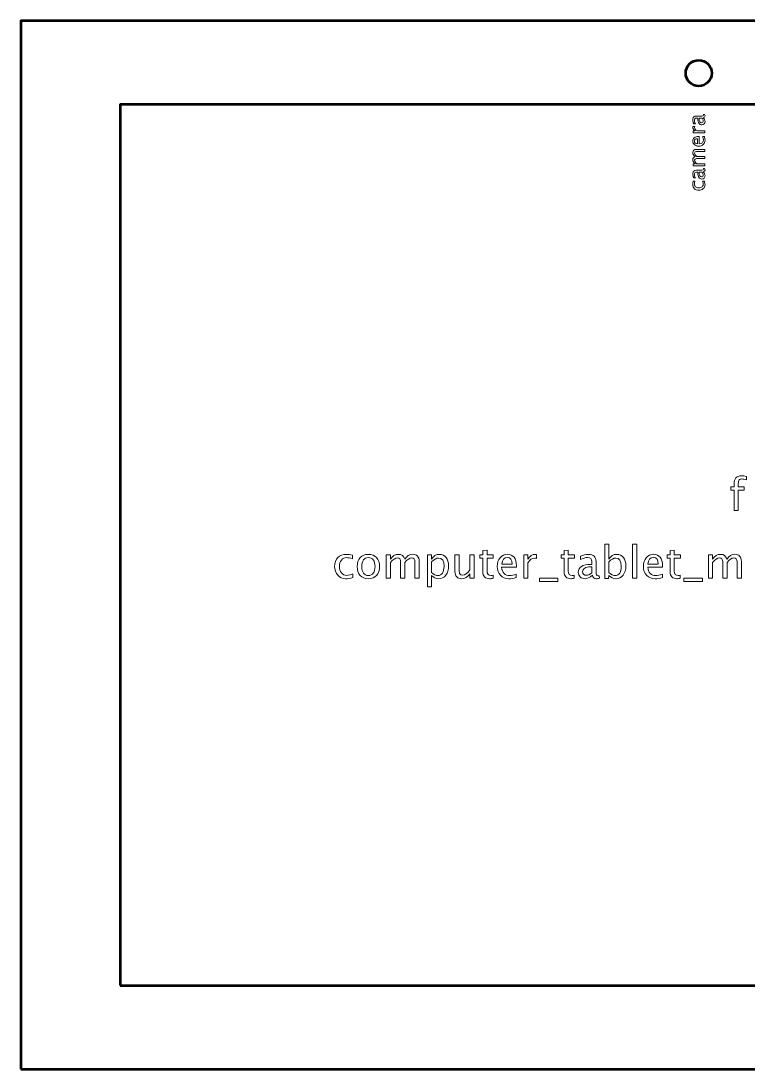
# Model space of a CAD drawing. Header units: centimetres. Extents: x -69 to 69, y -115 to 104.
# Drawn here: x 30.4 to 44.35, y -115.05 to -94.95 of the extents above; entities that cross this region are included whole.
import ezdxf

# ---------------------------------------------------------------- set-up
doc = ezdxf.new("R2010")
doc.units = ezdxf.units.CM
doc.header["$MEASUREMENT"] = 0
doc.layers.add('Layer 1', color=7, linetype='Continuous')

msp = doc.modelspace()

# ---------------------------------------------------------------- linework, layer by layer
at = {"layer": 'Layer 1', "color": 30, "lineweight": 53}
for points in [[(30.4, -115.05), (59.6, -115.05), (59.6, -94.95), (30.4, -94.95), (30.4, -115.05)], [(32.3, -113.45), (57.7, -113.45), (57.7, -96.55), (32.3, -96.55), (32.3, -113.45)]]:
    msp.add_lwpolyline(points, close=True, dxfattribs=at)
msp.add_ellipse((43.4, -95.95), major_axis=(0, 0.25), ratio=1, dxfattribs=at)
at = {"layer": 'Layer 1', "color": 30, "lineweight": 9}
for points, knots in [([(43.4872, -96.80778), (43.50963, -96.83219), (43.52085, -96.85569), (43.52085, -96.87827), (43.52085, -96.87827), (43.52085, -96.89682), (43.51506, -96.91227), (43.50342, -96.92448), (43.50342, -96.92448), (43.49178, -96.93676), (43.47711, -96.94289), (43.4594, -96.94289), (43.4594, -96.94289), (43.43491, -96.94289), (43.41608, -96.93259), (43.40295, -96.91199), (43.40295, -96.91199), (43.38983, -96.89139), (43.38327, -96.86183), (43.38327, -96.8233), (43.38327, -96.8233), (43.38327, -96.8233), (43.38327, -96.81378), (43.38327, -96.81378), (43.38327, -96.81378), (43.38327, -96.81378), (43.35625, -96.81378), (43.35625, -96.81378), (43.35625, -96.81378), (43.33021, -96.81378), (43.31723, -96.82732), (43.31723, -96.85449), (43.31723, -96.85449), (43.31723, -96.87551), (43.32386, -96.89851), (43.33712, -96.92342), (43.33712, -96.92342), (43.33712, -96.92342), (43.30368, -96.92342), (43.30368, -96.92342), (43.30368, -96.92342), (43.29239, -96.89604), (43.28675, -96.87022), (43.28675, -96.84602), (43.28675, -96.84602), (43.28675, -96.82112), (43.29239, -96.8027), (43.30375, -96.79092), (43.30375, -96.79092), (43.31511, -96.77906), (43.33261, -96.77314), (43.35625, -96.77314), (43.35625, -96.77314), (43.35625, -96.77314), (43.45763, -96.77314), (43.45763, -96.77314), (43.45763, -96.77314), (43.48085, -96.77314), (43.49249, -96.76601), (43.49249, -96.75169), (43.49249, -96.75169), (43.49249, -96.74993), (43.4922, -96.74732), (43.49164, -96.74386), (43.49164, -96.74386), (43.49164, -96.74386), (43.51422, -96.74097), (43.51422, -96.74097), (43.51422, -96.74097), (43.51866, -96.75021), (43.52085, -96.76037), (43.52085, -96.77152), (43.52085, -96.77152), (43.52085, -96.79049), (43.50963, -96.80256), (43.4872, -96.80778)], [0, 0, 0, 0, 0.05, 0.05, 0.05, 0.05, 0.1, 0.1, 0.1, 0.1, 0.15, 0.15, 0.15, 0.15, 0.2, 0.2, 0.2, 0.2, 0.25, 0.25, 0.25, 0.25, 0.3, 0.3, 0.3, 0.3, 0.35, 0.35, 0.35, 0.35, 0.4, 0.4, 0.4, 0.4, 0.45, 0.45, 0.45, 0.45, 0.5, 0.5, 0.5, 0.5, 0.55, 0.55, 0.55, 0.55, 0.6, 0.6, 0.6, 0.6, 0.65, 0.65, 0.65, 0.65, 0.7, 0.7, 0.7, 0.7, 0.75, 0.75, 0.75, 0.75, 0.8, 0.8, 0.8, 0.8, 0.85, 0.85, 0.85, 0.85, 0.9, 0.9, 0.9, 0.9, 1, 1, 1, 1]), ([(43.46504, -96.81378), (43.46504, -96.81378), (43.4074, -96.81378), (43.4074, -96.81378), (43.4074, -96.81378), (43.4074, -96.81378), (43.40697, -96.82683), (43.40697, -96.82683), (43.40697, -96.82683), (43.40697, -96.84941), (43.41114, -96.86761), (43.41946, -96.88151), (43.41946, -96.88151), (43.42786, -96.89534), (43.43894, -96.90225), (43.45276, -96.90225), (43.45276, -96.90225), (43.46243, -96.90225), (43.47069, -96.8988), (43.47739, -96.89195), (43.47739, -96.89195), (43.48409, -96.88504), (43.48741, -96.87664), (43.48741, -96.86669), (43.48741, -96.86669), (43.48741, -96.84976), (43.47993, -96.83212), (43.46504, -96.81378)], [0, 0, 0, 0, 0.125, 0.125, 0.125, 0.125, 0.25, 0.25, 0.25, 0.25, 0.375, 0.375, 0.375, 0.375, 0.5, 0.5, 0.5, 0.5, 0.625, 0.625, 0.625, 0.625, 0.75, 0.75, 0.75, 0.75, 1, 1, 1, 1]), ([(43.51577, -97.09663), (43.51577, -97.09663), (43.29141, -97.09663), (43.29141, -97.09663), (43.29141, -97.09663), (43.29141, -97.09663), (43.29141, -97.05599), (43.29141, -97.05599), (43.29141, -97.05599), (43.29141, -97.05599), (43.33381, -97.05599), (43.33381, -97.05599), (43.33381, -97.05599), (43.30241, -97.03983), (43.28675, -97.01641), (43.28675, -96.98565), (43.28675, -96.98565), (43.28675, -96.98148), (43.2871, -96.97711), (43.28781, -96.97259), (43.28781, -96.97259), (43.28781, -96.97259), (43.32584, -96.97259), (43.32584, -96.97259), (43.32584, -96.97259), (43.32351, -96.97965), (43.32231, -96.98586), (43.32231, -96.99122), (43.32231, -96.99122), (43.32231, -97.01704), (43.33755, -97.03863), (43.3681, -97.05599), (43.3681, -97.05599), (43.3681, -97.05599), (43.51577, -97.05599), (43.51577, -97.05599), (43.51577, -97.05599), (43.51577, -97.05599), (43.51577, -97.09663), (43.51577, -97.09663)], [0, 0, 0, 0, 0.09090909, 0.09090909, 0.09090909, 0.09090909, 0.18181818, 0.18181818, 0.18181818, 0.18181818, 0.27272727, 0.27272727, 0.27272727, 0.27272727, 0.36363636, 0.36363636, 0.36363636, 0.36363636, 0.45454545, 0.45454545, 0.45454545, 0.45454545, 0.54545455, 0.54545455, 0.54545455, 0.54545455, 0.63636364, 0.63636364, 0.63636364, 0.63636364, 0.72727273, 0.72727273, 0.72727273, 0.72727273, 0.81818182, 0.81818182, 0.81818182, 0.81818182, 1, 1, 1, 1]), ([(43.50857, -97.16782), (43.51676, -97.19513), (43.52085, -97.21848), (43.52085, -97.23796), (43.52085, -97.23796), (43.52085, -97.27119), (43.50984, -97.29821), (43.4879, -97.31902), (43.4879, -97.31902), (43.46596, -97.33984), (43.43752, -97.35028), (43.40253, -97.35028), (43.40253, -97.35028), (43.36859, -97.35028), (43.34072, -97.34111), (43.31892, -97.32269), (43.31892, -97.32269), (43.29719, -97.30428), (43.28633, -97.28071), (43.28633, -97.252), (43.28633, -97.252), (43.28633, -97.22483), (43.29599, -97.20381), (43.31532, -97.18899), (43.31532, -97.18899), (43.33466, -97.17417), (43.36203, -97.16677), (43.39752, -97.16677), (43.39752, -97.16677), (43.39752, -97.16677), (43.40994, -97.16698), (43.40994, -97.16698), (43.40994, -97.16698), (43.40994, -97.16698), (43.40994, -97.30879), (43.40994, -97.30879), (43.40994, -97.30879), (43.46356, -97.30287), (43.49037, -97.27669), (43.49037, -97.23034), (43.49037, -97.23034), (43.49037, -97.21333), (43.48557, -97.19252), (43.47598, -97.16782), (43.47598, -97.16782), (43.47598, -97.16782), (43.50857, -97.16782), (43.50857, -97.16782)], [0, 0, 0, 0, 0.07692308, 0.07692308, 0.07692308, 0.07692308, 0.15384615, 0.15384615, 0.15384615, 0.15384615, 0.23076923, 0.23076923, 0.23076923, 0.23076923, 0.30769231, 0.30769231, 0.30769231, 0.30769231, 0.38461538, 0.38461538, 0.38461538, 0.38461538, 0.46153846, 0.46153846, 0.46153846, 0.46153846, 0.53846154, 0.53846154, 0.53846154, 0.53846154, 0.61538462, 0.61538462, 0.61538462, 0.61538462, 0.69230769, 0.69230769, 0.69230769, 0.69230769, 0.76923077, 0.76923077, 0.76923077, 0.76923077, 0.84615385, 0.84615385, 0.84615385, 0.84615385, 1, 1, 1, 1]), ([(43.37946, -97.30668), (43.37946, -97.30668), (43.37946, -97.20762), (43.37946, -97.20762), (43.37946, -97.20762), (43.33769, -97.20762), (43.3168, -97.22321), (43.3168, -97.25433), (43.3168, -97.25433), (43.3168, -97.28565), (43.33769, -97.30308), (43.37946, -97.30668)], [0, 0, 0, 0, 0.25, 0.25, 0.25, 0.25, 0.5, 0.5, 0.5, 0.5, 1, 1, 1, 1]), ([(43.51577, -97.72775), (43.51577, -97.72775), (43.29141, -97.72775), (43.29141, -97.72775), (43.29141, -97.72775), (43.29141, -97.72775), (43.29141, -97.68711), (43.29141, -97.68711), (43.29141, -97.68711), (43.29141, -97.68711), (43.33381, -97.68711), (43.33381, -97.68711), (43.33381, -97.68711), (43.30241, -97.66728), (43.28675, -97.64188), (43.28675, -97.61077), (43.28675, -97.61077), (43.28675, -97.58078), (43.30241, -97.56039), (43.33381, -97.54953), (43.33381, -97.54953), (43.30213, -97.53027), (43.28633, -97.50515), (43.28633, -97.47432), (43.28633, -97.47432), (43.28633, -97.45463), (43.29211, -97.43932), (43.30375, -97.42839), (43.30375, -97.42839), (43.31539, -97.41745), (43.33169, -97.41195), (43.35265, -97.41195), (43.35265, -97.41195), (43.35265, -97.41195), (43.51577, -97.41195), (43.51577, -97.41195), (43.51577, -97.41195), (43.51577, -97.41195), (43.51577, -97.45259), (43.51577, -97.45259), (43.51577, -97.45259), (43.51577, -97.45259), (43.35935, -97.45259), (43.35935, -97.45259), (43.35935, -97.45259), (43.33381, -97.45259), (43.32104, -97.46275), (43.32104, -97.48307), (43.32104, -97.48307), (43.32104, -97.50416), (43.33593, -97.52632), (43.36577, -97.54953), (43.36577, -97.54953), (43.36577, -97.54953), (43.51577, -97.54953), (43.51577, -97.54953), (43.51577, -97.54953), (43.51577, -97.54953), (43.51577, -97.59017), (43.51577, -97.59017), (43.51577, -97.59017), (43.51577, -97.59017), (43.35921, -97.59017), (43.35921, -97.59017), (43.35921, -97.59017), (43.33346, -97.59017), (43.32061, -97.60047), (43.32061, -97.62114), (43.32061, -97.62114), (43.32061, -97.64167), (43.33557, -97.66369), (43.36556, -97.68711), (43.36556, -97.68711), (43.36556, -97.68711), (43.51577, -97.68711), (43.51577, -97.68711), (43.51577, -97.68711), (43.51577, -97.68711), (43.51577, -97.72775), (43.51577, -97.72775)], [0, 0, 0, 0, 0.04761905, 0.04761905, 0.04761905, 0.04761905, 0.0952381, 0.0952381, 0.0952381, 0.0952381, 0.14285714, 0.14285714, 0.14285714, 0.14285714, 0.19047619, 0.19047619, 0.19047619, 0.19047619, 0.23809524, 0.23809524, 0.23809524, 0.23809524, 0.28571429, 0.28571429, 0.28571429, 0.28571429, 0.33333333, 0.33333333, 0.33333333, 0.33333333, 0.38095238, 0.38095238, 0.38095238, 0.38095238, 0.42857143, 0.42857143, 0.42857143, 0.42857143, 0.47619048, 0.47619048, 0.47619048, 0.47619048, 0.52380952, 0.52380952, 0.52380952, 0.52380952, 0.57142857, 0.57142857, 0.57142857, 0.57142857, 0.61904762, 0.61904762, 0.61904762, 0.61904762, 0.66666667, 0.66666667, 0.66666667, 0.66666667, 0.71428571, 0.71428571, 0.71428571, 0.71428571, 0.76190476, 0.76190476, 0.76190476, 0.76190476, 0.80952381, 0.80952381, 0.80952381, 0.80952381, 0.85714286, 0.85714286, 0.85714286, 0.85714286, 0.9047619, 0.9047619, 0.9047619, 0.9047619, 1, 1, 1, 1]), ([(43.4872, -97.84586), (43.50963, -97.87027), (43.52085, -97.89377), (43.52085, -97.91635), (43.52085, -97.91635), (43.52085, -97.9349), (43.51506, -97.95035), (43.50342, -97.96256), (43.50342, -97.96256), (43.49178, -97.97484), (43.47711, -97.98097), (43.4594, -97.98097), (43.4594, -97.98097), (43.43491, -97.98097), (43.41608, -97.97067), (43.40295, -97.95007), (43.40295, -97.95007), (43.38983, -97.92947), (43.38327, -97.89991), (43.38327, -97.86138), (43.38327, -97.86138), (43.38327, -97.86138), (43.38327, -97.85186), (43.38327, -97.85186), (43.38327, -97.85186), (43.38327, -97.85186), (43.35625, -97.85186), (43.35625, -97.85186), (43.35625, -97.85186), (43.33021, -97.85186), (43.31723, -97.8654), (43.31723, -97.89257), (43.31723, -97.89257), (43.31723, -97.91359), (43.32386, -97.93659), (43.33712, -97.9615), (43.33712, -97.9615), (43.33712, -97.9615), (43.30368, -97.9615), (43.30368, -97.9615), (43.30368, -97.9615), (43.29239, -97.93412), (43.28675, -97.9083), (43.28675, -97.8841), (43.28675, -97.8841), (43.28675, -97.8592), (43.29239, -97.84078), (43.30375, -97.829), (43.30375, -97.829), (43.31511, -97.81714), (43.33261, -97.81122), (43.35625, -97.81122), (43.35625, -97.81122), (43.35625, -97.81122), (43.45763, -97.81122), (43.45763, -97.81122), (43.45763, -97.81122), (43.48085, -97.81122), (43.49249, -97.80409), (43.49249, -97.78977), (43.49249, -97.78977), (43.49249, -97.78801), (43.4922, -97.7854), (43.49164, -97.78194), (43.49164, -97.78194), (43.49164, -97.78194), (43.51422, -97.77905), (43.51422, -97.77905), (43.51422, -97.77905), (43.51866, -97.78829), (43.52085, -97.79845), (43.52085, -97.8096), (43.52085, -97.8096), (43.52085, -97.82857), (43.50963, -97.84064), (43.4872, -97.84586)], [0, 0, 0, 0, 0.05, 0.05, 0.05, 0.05, 0.1, 0.1, 0.1, 0.1, 0.15, 0.15, 0.15, 0.15, 0.2, 0.2, 0.2, 0.2, 0.25, 0.25, 0.25, 0.25, 0.3, 0.3, 0.3, 0.3, 0.35, 0.35, 0.35, 0.35, 0.4, 0.4, 0.4, 0.4, 0.45, 0.45, 0.45, 0.45, 0.5, 0.5, 0.5, 0.5, 0.55, 0.55, 0.55, 0.55, 0.6, 0.6, 0.6, 0.6, 0.65, 0.65, 0.65, 0.65, 0.7, 0.7, 0.7, 0.7, 0.75, 0.75, 0.75, 0.75, 0.8, 0.8, 0.8, 0.8, 0.85, 0.85, 0.85, 0.85, 0.9, 0.9, 0.9, 0.9, 1, 1, 1, 1]), ([(43.46504, -97.85186), (43.46504, -97.85186), (43.4074, -97.85186), (43.4074, -97.85186), (43.4074, -97.85186), (43.4074, -97.85186), (43.40697, -97.86491), (43.40697, -97.86491), (43.40697, -97.86491), (43.40697, -97.88749), (43.41114, -97.90569), (43.41946, -97.91959), (43.41946, -97.91959), (43.42786, -97.93342), (43.43894, -97.94033), (43.45276, -97.94033), (43.45276, -97.94033), (43.46243, -97.94033), (43.47069, -97.93688), (43.47739, -97.93003), (43.47739, -97.93003), (43.48409, -97.92312), (43.48741, -97.91472), (43.48741, -97.90477), (43.48741, -97.90477), (43.48741, -97.88784), (43.47993, -97.8702), (43.46504, -97.85186)], [0, 0, 0, 0, 0.125, 0.125, 0.125, 0.125, 0.25, 0.25, 0.25, 0.25, 0.375, 0.375, 0.375, 0.375, 0.5, 0.5, 0.5, 0.5, 0.625, 0.625, 0.625, 0.625, 0.75, 0.75, 0.75, 0.75, 1, 1, 1, 1]), ([(43.509, -98.02253), (43.5169, -98.04885), (43.52085, -98.07157), (43.52085, -98.09069), (43.52085, -98.09069), (43.52085, -98.12103), (43.50963, -98.14615), (43.48727, -98.16611), (43.48727, -98.16611), (43.46483, -98.18608), (43.43654, -98.1961), (43.40246, -98.1961), (43.40246, -98.1961), (43.36605, -98.1961), (43.33762, -98.18622), (43.3173, -98.16647), (43.3173, -98.16647), (43.29691, -98.14671), (43.28675, -98.11912), (43.28675, -98.08371), (43.28675, -98.08371), (43.28675, -98.06628), (43.28915, -98.04666), (43.29395, -98.02507), (43.29395, -98.02507), (43.29395, -98.02507), (43.32823, -98.02507), (43.32823, -98.02507), (43.32823, -98.02507), (43.32146, -98.04801), (43.31807, -98.0667), (43.31807, -98.0811), (43.31807, -98.0811), (43.31807, -98.10198), (43.32591, -98.1187), (43.3415, -98.13119), (43.3415, -98.13119), (43.35709, -98.14368), (43.37791, -98.14996), (43.40387, -98.14996), (43.40387, -98.14996), (43.42906, -98.14996), (43.44938, -98.14347), (43.46497, -98.13055), (43.46497, -98.13055), (43.48049, -98.11764), (43.48825, -98.10078), (43.48825, -98.07983), (43.48825, -98.07983), (43.48825, -98.06127), (43.48346, -98.04222), (43.47386, -98.02253), (43.47386, -98.02253), (43.47386, -98.02253), (43.509, -98.02253), (43.509, -98.02253)], [0, 0, 0, 0, 0.06666667, 0.06666667, 0.06666667, 0.06666667, 0.13333333, 0.13333333, 0.13333333, 0.13333333, 0.2, 0.2, 0.2, 0.2, 0.26666667, 0.26666667, 0.26666667, 0.26666667, 0.33333333, 0.33333333, 0.33333333, 0.33333333, 0.4, 0.4, 0.4, 0.4, 0.46666667, 0.46666667, 0.46666667, 0.46666667, 0.53333333, 0.53333333, 0.53333333, 0.53333333, 0.6, 0.6, 0.6, 0.6, 0.66666667, 0.66666667, 0.66666667, 0.66666667, 0.73333333, 0.73333333, 0.73333333, 0.73333333, 0.8, 0.8, 0.8, 0.8, 0.86666667, 0.86666667, 0.86666667, 0.86666667, 1, 1, 1, 1]), ([(44.07847, -104.3362), (44.07847, -104.3362), (44.07847, -103.94843), (44.07847, -103.94843), (44.07847, -103.94843), (44.07847, -103.94843), (44.01483, -103.94843), (44.01483, -103.94843), (44.01483, -103.94843), (44.01483, -103.94843), (44.01483, -103.88746), (44.01483, -103.88746), (44.01483, -103.88746), (44.01483, -103.88746), (44.07847, -103.88746), (44.07847, -103.88746), (44.07847, -103.88746), (44.07847, -103.88746), (44.07847, -103.8337), (44.07847, -103.8337), (44.07847, -103.8337), (44.07847, -103.72674), (44.1273, -103.67326), (44.22494, -103.67326), (44.22494, -103.67326), (44.25232, -103.67326), (44.28336, -103.67777), (44.31808, -103.6868), (44.31808, -103.6868), (44.31808, -103.6868), (44.31808, -103.752), (44.31808, -103.752), (44.31808, -103.752), (44.28125, -103.74014), (44.25176, -103.73422), (44.2296, -103.73422), (44.2296, -103.73422), (44.20265, -103.73422), (44.1843, -103.74057), (44.17457, -103.75341), (44.17457, -103.75341), (44.16469, -103.76625), (44.15975, -103.7901), (44.15975, -103.82495), (44.15975, -103.82495), (44.15975, -103.82495), (44.15975, -103.88746), (44.15975, -103.88746), (44.15975, -103.88746), (44.15975, -103.88746), (44.2725, -103.88746), (44.2725, -103.88746), (44.2725, -103.88746), (44.2725, -103.88746), (44.2725, -103.94843), (44.2725, -103.94843), (44.2725, -103.94843), (44.2725, -103.94843), (44.15975, -103.94843), (44.15975, -103.94843), (44.15975, -103.94843), (44.15975, -103.94843), (44.15975, -104.3362), (44.15975, -104.3362), (44.15975, -104.3362), (44.15975, -104.3362), (44.07847, -104.3362), (44.07847, -104.3362)], [0, 0, 0, 0, 0.05555556, 0.05555556, 0.05555556, 0.05555556, 0.11111111, 0.11111111, 0.11111111, 0.11111111, 0.16666667, 0.16666667, 0.16666667, 0.16666667, 0.22222222, 0.22222222, 0.22222222, 0.22222222, 0.27777778, 0.27777778, 0.27777778, 0.27777778, 0.33333333, 0.33333333, 0.33333333, 0.33333333, 0.38888889, 0.38888889, 0.38888889, 0.38888889, 0.44444444, 0.44444444, 0.44444444, 0.44444444, 0.5, 0.5, 0.5, 0.5, 0.55555556, 0.55555556, 0.55555556, 0.55555556, 0.61111111, 0.61111111, 0.61111111, 0.61111111, 0.66666667, 0.66666667, 0.66666667, 0.66666667, 0.72222222, 0.72222222, 0.72222222, 0.72222222, 0.77777778, 0.77777778, 0.77777778, 0.77777778, 0.83333333, 0.83333333, 0.83333333, 0.83333333, 0.88888889, 0.88888889, 0.88888889, 0.88888889, 1, 1, 1, 1]), ([(39.45557, -105.6371), (39.43045, -105.64401), (39.40858, -105.6474), (39.3901, -105.6474), (39.3901, -105.6474), (39.34861, -105.6474), (39.31629, -105.63555), (39.29315, -105.61184), (39.29315, -105.61184), (39.26987, -105.58813), (39.2583, -105.55525), (39.2583, -105.51306), (39.2583, -105.51306), (39.2583, -105.51306), (39.2583, -105.24947), (39.2583, -105.24947), (39.2583, -105.24947), (39.2583, -105.24947), (39.20213, -105.24947), (39.20213, -105.24947), (39.20213, -105.24947), (39.20213, -105.24947), (39.20213, -105.1885), (39.20213, -105.1885), (39.20213, -105.1885), (39.20213, -105.1885), (39.2583, -105.1885), (39.2583, -105.1885), (39.2583, -105.1885), (39.2583, -105.1885), (39.2583, -105.10737), (39.2583, -105.10737), (39.2583, -105.10737), (39.2583, -105.10737), (39.33958, -105.0996), (39.33958, -105.0996), (39.33958, -105.0996), (39.33958, -105.0996), (39.33958, -105.1885), (39.33958, -105.1885), (39.33958, -105.1885), (39.33958, -105.1885), (39.45726, -105.1885), (39.45726, -105.1885), (39.45726, -105.1885), (39.45726, -105.1885), (39.45726, -105.24947), (39.45726, -105.24947), (39.45726, -105.24947), (39.45726, -105.24947), (39.33958, -105.24947), (39.33958, -105.24947), (39.33958, -105.24947), (39.33958, -105.24947), (39.33958, -105.49839), (39.33958, -105.49839), (39.33958, -105.49839), (39.33958, -105.55709), (39.36512, -105.58644), (39.41606, -105.58644), (39.41606, -105.58644), (39.42693, -105.58644), (39.44005, -105.58461), (39.45557, -105.58108), (39.45557, -105.58108), (39.45557, -105.58108), (39.45557, -105.6371), (39.45557, -105.6371)], [0, 0, 0, 0, 0.05555556, 0.05555556, 0.05555556, 0.05555556, 0.11111111, 0.11111111, 0.11111111, 0.11111111, 0.16666667, 0.16666667, 0.16666667, 0.16666667, 0.22222222, 0.22222222, 0.22222222, 0.22222222, 0.27777778, 0.27777778, 0.27777778, 0.27777778, 0.33333333, 0.33333333, 0.33333333, 0.33333333, 0.38888889, 0.38888889, 0.38888889, 0.38888889, 0.44444444, 0.44444444, 0.44444444, 0.44444444, 0.5, 0.5, 0.5, 0.5, 0.55555556, 0.55555556, 0.55555556, 0.55555556, 0.61111111, 0.61111111, 0.61111111, 0.61111111, 0.66666667, 0.66666667, 0.66666667, 0.66666667, 0.72222222, 0.72222222, 0.72222222, 0.72222222, 0.77777778, 0.77777778, 0.77777778, 0.77777778, 0.83333333, 0.83333333, 0.83333333, 0.83333333, 0.88888889, 0.88888889, 0.88888889, 0.88888889, 1, 1, 1, 1]), ([(41.01373, -105.6371), (40.98861, -105.64401), (40.96674, -105.6474), (40.94826, -105.6474), (40.94826, -105.6474), (40.90677, -105.6474), (40.87445, -105.63555), (40.85131, -105.61184), (40.85131, -105.61184), (40.82803, -105.58813), (40.81646, -105.55525), (40.81646, -105.51306), (40.81646, -105.51306), (40.81646, -105.51306), (40.81646, -105.24947), (40.81646, -105.24947), (40.81646, -105.24947), (40.81646, -105.24947), (40.76029, -105.24947), (40.76029, -105.24947), (40.76029, -105.24947), (40.76029, -105.24947), (40.76029, -105.1885), (40.76029, -105.1885), (40.76029, -105.1885), (40.76029, -105.1885), (40.81646, -105.1885), (40.81646, -105.1885), (40.81646, -105.1885), (40.81646, -105.1885), (40.81646, -105.10737), (40.81646, -105.10737), (40.81646, -105.10737), (40.81646, -105.10737), (40.89774, -105.0996), (40.89774, -105.0996), (40.89774, -105.0996), (40.89774, -105.0996), (40.89774, -105.1885), (40.89774, -105.1885), (40.89774, -105.1885), (40.89774, -105.1885), (41.01542, -105.1885), (41.01542, -105.1885), (41.01542, -105.1885), (41.01542, -105.1885), (41.01542, -105.24947), (41.01542, -105.24947), (41.01542, -105.24947), (41.01542, -105.24947), (40.89774, -105.24947), (40.89774, -105.24947), (40.89774, -105.24947), (40.89774, -105.24947), (40.89774, -105.49839), (40.89774, -105.49839), (40.89774, -105.49839), (40.89774, -105.55709), (40.92328, -105.58644), (40.97422, -105.58644), (40.97422, -105.58644), (40.98509, -105.58644), (40.99821, -105.58461), (41.01373, -105.58108), (41.01373, -105.58108), (41.01373, -105.58108), (41.01373, -105.6371), (41.01373, -105.6371)], [0, 0, 0, 0, 0.05555556, 0.05555556, 0.05555556, 0.05555556, 0.11111111, 0.11111111, 0.11111111, 0.11111111, 0.16666667, 0.16666667, 0.16666667, 0.16666667, 0.22222222, 0.22222222, 0.22222222, 0.22222222, 0.27777778, 0.27777778, 0.27777778, 0.27777778, 0.33333333, 0.33333333, 0.33333333, 0.33333333, 0.38888889, 0.38888889, 0.38888889, 0.38888889, 0.44444444, 0.44444444, 0.44444444, 0.44444444, 0.5, 0.5, 0.5, 0.5, 0.55555556, 0.55555556, 0.55555556, 0.55555556, 0.61111111, 0.61111111, 0.61111111, 0.61111111, 0.66666667, 0.66666667, 0.66666667, 0.66666667, 0.72222222, 0.72222222, 0.72222222, 0.72222222, 0.77777778, 0.77777778, 0.77777778, 0.77777778, 0.83333333, 0.83333333, 0.83333333, 0.83333333, 0.88888889, 0.88888889, 0.88888889, 0.88888889, 1, 1, 1, 1]), ([(41.59722, -105.64232), (41.59722, -105.64232), (41.59722, -104.98446), (41.59722, -104.98446), (41.59722, -104.98446), (41.59722, -104.98446), (41.6785, -104.98446), (41.6785, -104.98446), (41.6785, -104.98446), (41.6785, -104.98446), (41.6785, -105.27331), (41.6785, -105.27331), (41.6785, -105.27331), (41.7118, -105.21052), (41.7619, -105.17919), (41.82864, -105.17919), (41.82864, -105.17919), (41.88269, -105.17919), (41.92516, -105.19881), (41.95621, -105.23818), (41.95621, -105.23818), (41.98725, -105.27755), (42.00278, -105.33131), (42.00278, -105.39947), (42.00278, -105.39947), (42.00278, -105.47369), (41.98514, -105.53366), (41.95, -105.5791), (41.95, -105.5791), (41.91486, -105.62468), (41.86858, -105.6474), (41.81129, -105.6474), (41.81129, -105.6474), (41.75809, -105.6474), (41.71378, -105.62708), (41.6785, -105.5863), (41.6785, -105.5863), (41.6785, -105.5863), (41.66862, -105.64232), (41.66862, -105.64232), (41.66862, -105.64232), (41.66862, -105.64232), (41.59722, -105.64232), (41.59722, -105.64232)], [0, 0, 0, 0, 0.08333333, 0.08333333, 0.08333333, 0.08333333, 0.16666667, 0.16666667, 0.16666667, 0.16666667, 0.25, 0.25, 0.25, 0.25, 0.33333333, 0.33333333, 0.33333333, 0.33333333, 0.41666667, 0.41666667, 0.41666667, 0.41666667, 0.5, 0.5, 0.5, 0.5, 0.58333333, 0.58333333, 0.58333333, 0.58333333, 0.66666667, 0.66666667, 0.66666667, 0.66666667, 0.75, 0.75, 0.75, 0.75, 0.83333333, 0.83333333, 0.83333333, 0.83333333, 1, 1, 1, 1]), ([(42.13006, -105.63724), (42.13006, -105.63724), (42.13006, -104.98446), (42.13006, -104.98446), (42.13006, -104.98446), (42.13006, -104.98446), (42.21134, -104.98446), (42.21134, -104.98446), (42.21134, -104.98446), (42.21134, -104.98446), (42.21134, -105.63724), (42.21134, -105.63724), (42.21134, -105.63724), (42.21134, -105.63724), (42.13006, -105.63724), (42.13006, -105.63724)], [0, 0, 0, 0, 0.2, 0.2, 0.2, 0.2, 0.4, 0.4, 0.4, 0.4, 0.6, 0.6, 0.6, 0.6, 1, 1, 1, 1]), ([(43.04715, -105.6371), (43.02203, -105.64401), (43.00016, -105.6474), (42.98168, -105.6474), (42.98168, -105.6474), (42.94019, -105.6474), (42.90787, -105.63555), (42.88473, -105.61184), (42.88473, -105.61184), (42.86145, -105.58813), (42.84988, -105.55525), (42.84988, -105.51306), (42.84988, -105.51306), (42.84988, -105.51306), (42.84988, -105.24947), (42.84988, -105.24947), (42.84988, -105.24947), (42.84988, -105.24947), (42.79371, -105.24947), (42.79371, -105.24947), (42.79371, -105.24947), (42.79371, -105.24947), (42.79371, -105.1885), (42.79371, -105.1885), (42.79371, -105.1885), (42.79371, -105.1885), (42.84988, -105.1885), (42.84988, -105.1885), (42.84988, -105.1885), (42.84988, -105.1885), (42.84988, -105.10737), (42.84988, -105.10737), (42.84988, -105.10737), (42.84988, -105.10737), (42.93116, -105.0996), (42.93116, -105.0996), (42.93116, -105.0996), (42.93116, -105.0996), (42.93116, -105.1885), (42.93116, -105.1885), (42.93116, -105.1885), (42.93116, -105.1885), (43.04884, -105.1885), (43.04884, -105.1885), (43.04884, -105.1885), (43.04884, -105.1885), (43.04884, -105.24947), (43.04884, -105.24947), (43.04884, -105.24947), (43.04884, -105.24947), (42.93116, -105.24947), (42.93116, -105.24947), (42.93116, -105.24947), (42.93116, -105.24947), (42.93116, -105.49839), (42.93116, -105.49839), (42.93116, -105.49839), (42.93116, -105.55709), (42.9567, -105.58644), (43.00764, -105.58644), (43.00764, -105.58644), (43.01851, -105.58644), (43.03163, -105.58461), (43.04715, -105.58108), (43.04715, -105.58108), (43.04715, -105.58108), (43.04715, -105.6371), (43.04715, -105.6371)], [0, 0, 0, 0, 0.05555556, 0.05555556, 0.05555556, 0.05555556, 0.11111111, 0.11111111, 0.11111111, 0.11111111, 0.16666667, 0.16666667, 0.16666667, 0.16666667, 0.22222222, 0.22222222, 0.22222222, 0.22222222, 0.27777778, 0.27777778, 0.27777778, 0.27777778, 0.33333333, 0.33333333, 0.33333333, 0.33333333, 0.38888889, 0.38888889, 0.38888889, 0.38888889, 0.44444444, 0.44444444, 0.44444444, 0.44444444, 0.5, 0.5, 0.5, 0.5, 0.55555556, 0.55555556, 0.55555556, 0.55555556, 0.61111111, 0.61111111, 0.61111111, 0.61111111, 0.66666667, 0.66666667, 0.66666667, 0.66666667, 0.72222222, 0.72222222, 0.72222222, 0.72222222, 0.77777778, 0.77777778, 0.77777778, 0.77777778, 0.83333333, 0.83333333, 0.83333333, 0.83333333, 0.88888889, 0.88888889, 0.88888889, 0.88888889, 1, 1, 1, 1]), ([(36.76385, -105.62369), (36.71122, -105.6395), (36.66578, -105.6474), (36.62754, -105.6474), (36.62754, -105.6474), (36.56686, -105.6474), (36.51663, -105.62496), (36.47669, -105.58023), (36.47669, -105.58023), (36.43676, -105.53536), (36.41672, -105.47877), (36.41672, -105.41061), (36.41672, -105.41061), (36.41672, -105.3378), (36.43648, -105.28093), (36.47599, -105.24029), (36.47599, -105.24029), (36.5155, -105.19951), (36.57067, -105.17919), (36.64151, -105.17919), (36.64151, -105.17919), (36.67637, -105.17919), (36.71559, -105.18399), (36.75877, -105.19358), (36.75877, -105.19358), (36.75877, -105.19358), (36.75877, -105.26217), (36.75877, -105.26217), (36.75877, -105.26217), (36.71291, -105.24862), (36.67552, -105.24185), (36.64673, -105.24185), (36.64673, -105.24185), (36.60496, -105.24185), (36.57152, -105.25751), (36.54654, -105.28869), (36.54654, -105.28869), (36.52157, -105.31988), (36.50901, -105.36151), (36.50901, -105.41344), (36.50901, -105.41344), (36.50901, -105.46381), (36.52199, -105.50445), (36.54781, -105.53564), (36.54781, -105.53564), (36.57364, -105.56668), (36.60736, -105.58221), (36.64927, -105.58221), (36.64927, -105.58221), (36.68638, -105.58221), (36.72448, -105.57261), (36.76385, -105.55342), (36.76385, -105.55342), (36.76385, -105.55342), (36.76385, -105.62369), (36.76385, -105.62369)], [0, 0, 0, 0, 0.06666667, 0.06666667, 0.06666667, 0.06666667, 0.13333333, 0.13333333, 0.13333333, 0.13333333, 0.2, 0.2, 0.2, 0.2, 0.26666667, 0.26666667, 0.26666667, 0.26666667, 0.33333333, 0.33333333, 0.33333333, 0.33333333, 0.4, 0.4, 0.4, 0.4, 0.46666667, 0.46666667, 0.46666667, 0.46666667, 0.53333333, 0.53333333, 0.53333333, 0.53333333, 0.6, 0.6, 0.6, 0.6, 0.66666667, 0.66666667, 0.66666667, 0.66666667, 0.73333333, 0.73333333, 0.73333333, 0.73333333, 0.8, 0.8, 0.8, 0.8, 0.86666667, 0.86666667, 0.86666667, 0.86666667, 1, 1, 1, 1]), ([(37.06457, -105.6474), (36.99867, -105.6474), (36.94646, -105.62637), (36.90807, -105.58432), (36.90807, -105.58432), (36.86955, -105.54227), (36.85036, -105.48512), (36.85036, -105.41301), (36.85036, -105.41301), (36.85036, -105.34105), (36.86955, -105.28404), (36.90807, -105.24213), (36.90807, -105.24213), (36.94646, -105.20022), (36.99867, -105.17919), (37.06457, -105.17919), (37.06457, -105.17919), (37.13047, -105.17919), (37.18268, -105.20022), (37.22106, -105.24213), (37.22106, -105.24213), (37.25958, -105.28404), (37.27878, -105.34105), (37.27878, -105.41301), (37.27878, -105.41301), (37.27878, -105.48512), (37.25958, -105.54227), (37.22106, -105.58432), (37.22106, -105.58432), (37.18268, -105.62637), (37.13047, -105.6474), (37.06457, -105.6474)], [0, 0, 0, 0, 0.11111111, 0.11111111, 0.11111111, 0.11111111, 0.22222222, 0.22222222, 0.22222222, 0.22222222, 0.33333333, 0.33333333, 0.33333333, 0.33333333, 0.44444444, 0.44444444, 0.44444444, 0.44444444, 0.55555556, 0.55555556, 0.55555556, 0.55555556, 0.66666667, 0.66666667, 0.66666667, 0.66666667, 0.77777778, 0.77777778, 0.77777778, 0.77777778, 1, 1, 1, 1]), ([(37.06443, -105.58644), (37.10464, -105.58644), (37.13597, -105.57134), (37.15827, -105.541), (37.15827, -105.541), (37.18042, -105.5108), (37.19157, -105.46805), (37.19157, -105.41301), (37.19157, -105.41301), (37.19157, -105.35812), (37.18042, -105.31551), (37.15827, -105.28531), (37.15827, -105.28531), (37.13597, -105.25525), (37.10464, -105.24015), (37.06443, -105.24015), (37.06443, -105.24015), (37.02407, -105.24015), (36.99274, -105.25525), (36.97073, -105.28531), (36.97073, -105.28531), (36.94857, -105.31551), (36.93757, -105.35812), (36.93757, -105.41301), (36.93757, -105.41301), (36.93757, -105.46805), (36.94857, -105.5108), (36.97073, -105.541), (36.97073, -105.541), (36.99274, -105.57134), (37.02407, -105.58644), (37.06443, -105.58644)], [0, 0, 0, 0, 0.11111111, 0.11111111, 0.11111111, 0.11111111, 0.22222222, 0.22222222, 0.22222222, 0.22222222, 0.33333333, 0.33333333, 0.33333333, 0.33333333, 0.44444444, 0.44444444, 0.44444444, 0.44444444, 0.55555556, 0.55555556, 0.55555556, 0.55555556, 0.66666667, 0.66666667, 0.66666667, 0.66666667, 0.77777778, 0.77777778, 0.77777778, 0.77777778, 1, 1, 1, 1]), ([(37.40606, -105.63724), (37.40606, -105.63724), (37.40606, -105.1885), (37.40606, -105.1885), (37.40606, -105.1885), (37.40606, -105.1885), (37.48734, -105.1885), (37.48734, -105.1885), (37.48734, -105.1885), (37.48734, -105.1885), (37.48734, -105.27331), (37.48734, -105.27331), (37.48734, -105.27331), (37.52699, -105.21052), (37.57779, -105.17919), (37.64002, -105.17919), (37.64002, -105.17919), (37.7, -105.17919), (37.74078, -105.21052), (37.76251, -105.27331), (37.76251, -105.27331), (37.80103, -105.20995), (37.85127, -105.17834), (37.91293, -105.17834), (37.91293, -105.17834), (37.9523, -105.17834), (37.98292, -105.18992), (38.0048, -105.2132), (38.0048, -105.2132), (38.02667, -105.23648), (38.03768, -105.26908), (38.03768, -105.31099), (38.03768, -105.31099), (38.03768, -105.31099), (38.03768, -105.63724), (38.03768, -105.63724), (38.03768, -105.63724), (38.03768, -105.63724), (37.9564, -105.63724), (37.9564, -105.63724), (37.9564, -105.63724), (37.9564, -105.63724), (37.9564, -105.3244), (37.9564, -105.3244), (37.9564, -105.3244), (37.9564, -105.27331), (37.93608, -105.24777), (37.89544, -105.24777), (37.89544, -105.24777), (37.85324, -105.24777), (37.80893, -105.27755), (37.76251, -105.33724), (37.76251, -105.33724), (37.76251, -105.33724), (37.76251, -105.63724), (37.76251, -105.63724), (37.76251, -105.63724), (37.76251, -105.63724), (37.68123, -105.63724), (37.68123, -105.63724), (37.68123, -105.63724), (37.68123, -105.63724), (37.68123, -105.32411), (37.68123, -105.32411), (37.68123, -105.32411), (37.68123, -105.27261), (37.66063, -105.24693), (37.61928, -105.24693), (37.61928, -105.24693), (37.57822, -105.24693), (37.53419, -105.27684), (37.48734, -105.33681), (37.48734, -105.33681), (37.48734, -105.33681), (37.48734, -105.63724), (37.48734, -105.63724), (37.48734, -105.63724), (37.48734, -105.63724), (37.40606, -105.63724), (37.40606, -105.63724)], [0, 0, 0, 0, 0.04761905, 0.04761905, 0.04761905, 0.04761905, 0.0952381, 0.0952381, 0.0952381, 0.0952381, 0.14285714, 0.14285714, 0.14285714, 0.14285714, 0.19047619, 0.19047619, 0.19047619, 0.19047619, 0.23809524, 0.23809524, 0.23809524, 0.23809524, 0.28571429, 0.28571429, 0.28571429, 0.28571429, 0.33333333, 0.33333333, 0.33333333, 0.33333333, 0.38095238, 0.38095238, 0.38095238, 0.38095238, 0.42857143, 0.42857143, 0.42857143, 0.42857143, 0.47619048, 0.47619048, 0.47619048, 0.47619048, 0.52380952, 0.52380952, 0.52380952, 0.52380952, 0.57142857, 0.57142857, 0.57142857, 0.57142857, 0.61904762, 0.61904762, 0.61904762, 0.61904762, 0.66666667, 0.66666667, 0.66666667, 0.66666667, 0.71428571, 0.71428571, 0.71428571, 0.71428571, 0.76190476, 0.76190476, 0.76190476, 0.76190476, 0.80952381, 0.80952381, 0.80952381, 0.80952381, 0.85714286, 0.85714286, 0.85714286, 0.85714286, 0.9047619, 0.9047619, 0.9047619, 0.9047619, 1, 1, 1, 1]), ([(38.19657, -105.80065), (38.19657, -105.80065), (38.19657, -105.1885), (38.19657, -105.1885), (38.19657, -105.1885), (38.19657, -105.1885), (38.27785, -105.1885), (38.27785, -105.1885), (38.27785, -105.1885), (38.27785, -105.1885), (38.27785, -105.27331), (38.27785, -105.27331), (38.27785, -105.27331), (38.31115, -105.21052), (38.36125, -105.17919), (38.42799, -105.17919), (38.42799, -105.17919), (38.48204, -105.17919), (38.52451, -105.19881), (38.55556, -105.23818), (38.55556, -105.23818), (38.5866, -105.27755), (38.60213, -105.33131), (38.60213, -105.39947), (38.60213, -105.39947), (38.60213, -105.47369), (38.58449, -105.53366), (38.54935, -105.5791), (38.54935, -105.5791), (38.51421, -105.62468), (38.46793, -105.6474), (38.41064, -105.6474), (38.41064, -105.6474), (38.35744, -105.6474), (38.31313, -105.62708), (38.27785, -105.5863), (38.27785, -105.5863), (38.27785, -105.5863), (38.27785, -105.80065), (38.27785, -105.80065), (38.27785, -105.80065), (38.27785, -105.80065), (38.19657, -105.80065), (38.19657, -105.80065)], [0, 0, 0, 0, 0.08333333, 0.08333333, 0.08333333, 0.08333333, 0.16666667, 0.16666667, 0.16666667, 0.16666667, 0.25, 0.25, 0.25, 0.25, 0.33333333, 0.33333333, 0.33333333, 0.33333333, 0.41666667, 0.41666667, 0.41666667, 0.41666667, 0.5, 0.5, 0.5, 0.5, 0.58333333, 0.58333333, 0.58333333, 0.58333333, 0.66666667, 0.66666667, 0.66666667, 0.66666667, 0.75, 0.75, 0.75, 0.75, 0.83333333, 0.83333333, 0.83333333, 0.83333333, 1, 1, 1, 1]), ([(38.27785, -105.53028), (38.31976, -105.56767), (38.3597, -105.58644), (38.39765, -105.58644), (38.39765, -105.58644), (38.43505, -105.58644), (38.46398, -105.57078), (38.4843, -105.53959), (38.4843, -105.53959), (38.50476, -105.50841), (38.51492, -105.46452), (38.51492, -105.40779), (38.51492, -105.40779), (38.51492, -105.30281), (38.4802, -105.25031), (38.41078, -105.25031), (38.41078, -105.25031), (38.36534, -105.25031), (38.32103, -105.27487), (38.27785, -105.32411), (38.27785, -105.32411), (38.27785, -105.32411), (38.27785, -105.53028), (38.27785, -105.53028)], [0, 0, 0, 0, 0.14285714, 0.14285714, 0.14285714, 0.14285714, 0.28571429, 0.28571429, 0.28571429, 0.28571429, 0.42857143, 0.42857143, 0.42857143, 0.42857143, 0.57142857, 0.57142857, 0.57142857, 0.57142857, 0.71428571, 0.71428571, 0.71428571, 0.71428571, 1, 1, 1, 1]), ([(39.0105, -105.63724), (39.0105, -105.63724), (39.0105, -105.55286), (39.0105, -105.55286), (39.0105, -105.55286), (38.96718, -105.61593), (38.91455, -105.6474), (38.85274, -105.6474), (38.85274, -105.6474), (38.81351, -105.6474), (38.78233, -105.63512), (38.75918, -105.61043), (38.75918, -105.61043), (38.7359, -105.58573), (38.72433, -105.55257), (38.72433, -105.51066), (38.72433, -105.51066), (38.72433, -105.51066), (38.72433, -105.1885), (38.72433, -105.1885), (38.72433, -105.1885), (38.72433, -105.1885), (38.80561, -105.1885), (38.80561, -105.1885), (38.80561, -105.1885), (38.80561, -105.1885), (38.80561, -105.48413), (38.80561, -105.48413), (38.80561, -105.48413), (38.80561, -105.51786), (38.81055, -105.54171), (38.82029, -105.55582), (38.82029, -105.55582), (38.83016, -105.57007), (38.84653, -105.57713), (38.86953, -105.57713), (38.86953, -105.57713), (38.91921, -105.57713), (38.96634, -105.54453), (39.0105, -105.47919), (39.0105, -105.47919), (39.0105, -105.47919), (39.0105, -105.1885), (39.0105, -105.1885), (39.0105, -105.1885), (39.0105, -105.1885), (39.09179, -105.1885), (39.09179, -105.1885), (39.09179, -105.1885), (39.09179, -105.1885), (39.09179, -105.63724), (39.09179, -105.63724), (39.09179, -105.63724), (39.09179, -105.63724), (39.0105, -105.63724), (39.0105, -105.63724)], [0, 0, 0, 0, 0.06666667, 0.06666667, 0.06666667, 0.06666667, 0.13333333, 0.13333333, 0.13333333, 0.13333333, 0.2, 0.2, 0.2, 0.2, 0.26666667, 0.26666667, 0.26666667, 0.26666667, 0.33333333, 0.33333333, 0.33333333, 0.33333333, 0.4, 0.4, 0.4, 0.4, 0.46666667, 0.46666667, 0.46666667, 0.46666667, 0.53333333, 0.53333333, 0.53333333, 0.53333333, 0.6, 0.6, 0.6, 0.6, 0.66666667, 0.66666667, 0.66666667, 0.66666667, 0.73333333, 0.73333333, 0.73333333, 0.73333333, 0.8, 0.8, 0.8, 0.8, 0.86666667, 0.86666667, 0.86666667, 0.86666667, 1, 1, 1, 1]), ([(39.90091, -105.62285), (39.8463, -105.63922), (39.7996, -105.6474), (39.76065, -105.6474), (39.76065, -105.6474), (39.69419, -105.6474), (39.64014, -105.62539), (39.59851, -105.5815), (39.59851, -105.5815), (39.55688, -105.53762), (39.536, -105.48075), (39.536, -105.41076), (39.536, -105.41076), (39.536, -105.34288), (39.55434, -105.28714), (39.59117, -105.24354), (39.59117, -105.24354), (39.628, -105.20008), (39.67514, -105.17834), (39.73257, -105.17834), (39.73257, -105.17834), (39.7869, -105.17834), (39.82895, -105.19768), (39.85858, -105.23634), (39.85858, -105.23634), (39.88821, -105.27501), (39.90303, -105.32976), (39.90303, -105.40074), (39.90303, -105.40074), (39.90303, -105.40074), (39.90261, -105.42557), (39.90261, -105.42557), (39.90261, -105.42557), (39.90261, -105.42557), (39.61897, -105.42557), (39.61897, -105.42557), (39.61897, -105.42557), (39.63083, -105.53282), (39.68318, -105.58644), (39.77589, -105.58644), (39.77589, -105.58644), (39.8099, -105.58644), (39.85153, -105.57684), (39.90091, -105.55765), (39.90091, -105.55765), (39.90091, -105.55765), (39.90091, -105.62285), (39.90091, -105.62285)], [0, 0, 0, 0, 0.07692308, 0.07692308, 0.07692308, 0.07692308, 0.15384615, 0.15384615, 0.15384615, 0.15384615, 0.23076923, 0.23076923, 0.23076923, 0.23076923, 0.30769231, 0.30769231, 0.30769231, 0.30769231, 0.38461538, 0.38461538, 0.38461538, 0.38461538, 0.46153846, 0.46153846, 0.46153846, 0.46153846, 0.53846154, 0.53846154, 0.53846154, 0.53846154, 0.61538462, 0.61538462, 0.61538462, 0.61538462, 0.69230769, 0.69230769, 0.69230769, 0.69230769, 0.76923077, 0.76923077, 0.76923077, 0.76923077, 0.84615385, 0.84615385, 0.84615385, 0.84615385, 1, 1, 1, 1]), ([(39.62321, -105.36461), (39.62321, -105.36461), (39.82133, -105.36461), (39.82133, -105.36461), (39.82133, -105.36461), (39.82133, -105.28107), (39.79014, -105.23931), (39.72791, -105.23931), (39.72791, -105.23931), (39.66526, -105.23931), (39.6304, -105.28107), (39.62321, -105.36461)], [0, 0, 0, 0, 0.25, 0.25, 0.25, 0.25, 0.5, 0.5, 0.5, 0.5, 1, 1, 1, 1]), ([(40.0433, -105.63724), (40.0433, -105.63724), (40.0433, -105.1885), (40.0433, -105.1885), (40.0433, -105.1885), (40.0433, -105.1885), (40.12458, -105.1885), (40.12458, -105.1885), (40.12458, -105.1885), (40.12458, -105.1885), (40.12458, -105.27331), (40.12458, -105.27331), (40.12458, -105.27331), (40.1569, -105.21052), (40.20374, -105.17919), (40.26527, -105.17919), (40.26527, -105.17919), (40.27359, -105.17919), (40.28234, -105.1799), (40.29137, -105.18131), (40.29137, -105.18131), (40.29137, -105.18131), (40.29137, -105.25737), (40.29137, -105.25737), (40.29137, -105.25737), (40.27726, -105.25271), (40.26485, -105.25031), (40.25412, -105.25031), (40.25412, -105.25031), (40.20247, -105.25031), (40.15929, -105.28079), (40.12458, -105.34189), (40.12458, -105.34189), (40.12458, -105.34189), (40.12458, -105.63724), (40.12458, -105.63724), (40.12458, -105.63724), (40.12458, -105.63724), (40.0433, -105.63724), (40.0433, -105.63724)], [0, 0, 0, 0, 0.09090909, 0.09090909, 0.09090909, 0.09090909, 0.18181818, 0.18181818, 0.18181818, 0.18181818, 0.27272727, 0.27272727, 0.27272727, 0.27272727, 0.36363636, 0.36363636, 0.36363636, 0.36363636, 0.45454545, 0.45454545, 0.45454545, 0.45454545, 0.54545455, 0.54545455, 0.54545455, 0.54545455, 0.63636364, 0.63636364, 0.63636364, 0.63636364, 0.72727273, 0.72727273, 0.72727273, 0.72727273, 0.81818182, 0.81818182, 0.81818182, 0.81818182, 1, 1, 1, 1]), ([(41.361, -105.58009), (41.31218, -105.62496), (41.26519, -105.6474), (41.22003, -105.6474), (41.22003, -105.6474), (41.18292, -105.6474), (41.15202, -105.63583), (41.1276, -105.61255), (41.1276, -105.61255), (41.10305, -105.58926), (41.09077, -105.55991), (41.09077, -105.52449), (41.09077, -105.52449), (41.09077, -105.47553), (41.11138, -105.43785), (41.15258, -105.4116), (41.15258, -105.4116), (41.19379, -105.38536), (41.25291, -105.37223), (41.32996, -105.37223), (41.32996, -105.37223), (41.32996, -105.37223), (41.34901, -105.37223), (41.34901, -105.37223), (41.34901, -105.37223), (41.34901, -105.37223), (41.34901, -105.31819), (41.34901, -105.31819), (41.34901, -105.31819), (41.34901, -105.26612), (41.32191, -105.24015), (41.26759, -105.24015), (41.26759, -105.24015), (41.22554, -105.24015), (41.17953, -105.25342), (41.12972, -105.27995), (41.12972, -105.27995), (41.12972, -105.27995), (41.12972, -105.21306), (41.12972, -105.21306), (41.12972, -105.21306), (41.18447, -105.19048), (41.23612, -105.17919), (41.28452, -105.17919), (41.28452, -105.17919), (41.33433, -105.17919), (41.37116, -105.19048), (41.39473, -105.2132), (41.39473, -105.2132), (41.41843, -105.23592), (41.43029, -105.27091), (41.43029, -105.31819), (41.43029, -105.31819), (41.43029, -105.31819), (41.43029, -105.52096), (41.43029, -105.52096), (41.43029, -105.52096), (41.43029, -105.56739), (41.44454, -105.59067), (41.47319, -105.59067), (41.47319, -105.59067), (41.47671, -105.59067), (41.48194, -105.59011), (41.48885, -105.58898), (41.48885, -105.58898), (41.48885, -105.58898), (41.49464, -105.63414), (41.49464, -105.63414), (41.49464, -105.63414), (41.47615, -105.64303), (41.45583, -105.6474), (41.43353, -105.6474), (41.43353, -105.6474), (41.39557, -105.6474), (41.37144, -105.62496), (41.361, -105.58009)], [0, 0, 0, 0, 0.05, 0.05, 0.05, 0.05, 0.1, 0.1, 0.1, 0.1, 0.15, 0.15, 0.15, 0.15, 0.2, 0.2, 0.2, 0.2, 0.25, 0.25, 0.25, 0.25, 0.3, 0.3, 0.3, 0.3, 0.35, 0.35, 0.35, 0.35, 0.4, 0.4, 0.4, 0.4, 0.45, 0.45, 0.45, 0.45, 0.5, 0.5, 0.5, 0.5, 0.55, 0.55, 0.55, 0.55, 0.6, 0.6, 0.6, 0.6, 0.65, 0.65, 0.65, 0.65, 0.7, 0.7, 0.7, 0.7, 0.75, 0.75, 0.75, 0.75, 0.8, 0.8, 0.8, 0.8, 0.85, 0.85, 0.85, 0.85, 0.9, 0.9, 0.9, 0.9, 1, 1, 1, 1]), ([(41.6785, -105.53028), (41.72041, -105.56767), (41.76035, -105.58644), (41.7983, -105.58644), (41.7983, -105.58644), (41.8357, -105.58644), (41.86463, -105.57078), (41.88495, -105.53959), (41.88495, -105.53959), (41.90541, -105.50841), (41.91557, -105.46452), (41.91557, -105.40779), (41.91557, -105.40779), (41.91557, -105.30281), (41.88085, -105.25031), (41.81143, -105.25031), (41.81143, -105.25031), (41.76599, -105.25031), (41.72168, -105.27487), (41.6785, -105.32411), (41.6785, -105.32411), (41.6785, -105.32411), (41.6785, -105.53028), (41.6785, -105.53028)], [0, 0, 0, 0, 0.14285714, 0.14285714, 0.14285714, 0.14285714, 0.28571429, 0.28571429, 0.28571429, 0.28571429, 0.42857143, 0.42857143, 0.42857143, 0.42857143, 0.57142857, 0.57142857, 0.57142857, 0.57142857, 0.71428571, 0.71428571, 0.71428571, 0.71428571, 1, 1, 1, 1]), ([(42.7041, -105.62285), (42.64949, -105.63922), (42.60279, -105.6474), (42.56384, -105.6474), (42.56384, -105.6474), (42.49738, -105.6474), (42.44333, -105.62539), (42.4017, -105.5815), (42.4017, -105.5815), (42.36007, -105.53762), (42.33919, -105.48075), (42.33919, -105.41076), (42.33919, -105.41076), (42.33919, -105.34288), (42.35753, -105.28714), (42.39436, -105.24354), (42.39436, -105.24354), (42.43119, -105.20008), (42.47833, -105.17834), (42.53576, -105.17834), (42.53576, -105.17834), (42.59009, -105.17834), (42.63214, -105.19768), (42.66177, -105.23634), (42.66177, -105.23634), (42.6914, -105.27501), (42.70622, -105.32976), (42.70622, -105.40074), (42.70622, -105.40074), (42.70622, -105.40074), (42.7058, -105.42557), (42.7058, -105.42557), (42.7058, -105.42557), (42.7058, -105.42557), (42.42216, -105.42557), (42.42216, -105.42557), (42.42216, -105.42557), (42.43402, -105.53282), (42.48637, -105.58644), (42.57908, -105.58644), (42.57908, -105.58644), (42.61309, -105.58644), (42.65472, -105.57684), (42.7041, -105.55765), (42.7041, -105.55765), (42.7041, -105.55765), (42.7041, -105.62285), (42.7041, -105.62285)], [0, 0, 0, 0, 0.07692308, 0.07692308, 0.07692308, 0.07692308, 0.15384615, 0.15384615, 0.15384615, 0.15384615, 0.23076923, 0.23076923, 0.23076923, 0.23076923, 0.30769231, 0.30769231, 0.30769231, 0.30769231, 0.38461538, 0.38461538, 0.38461538, 0.38461538, 0.46153846, 0.46153846, 0.46153846, 0.46153846, 0.53846154, 0.53846154, 0.53846154, 0.53846154, 0.61538462, 0.61538462, 0.61538462, 0.61538462, 0.69230769, 0.69230769, 0.69230769, 0.69230769, 0.76923077, 0.76923077, 0.76923077, 0.76923077, 0.84615385, 0.84615385, 0.84615385, 0.84615385, 1, 1, 1, 1]), ([(42.4264, -105.36461), (42.4264, -105.36461), (42.62452, -105.36461), (42.62452, -105.36461), (42.62452, -105.36461), (42.62452, -105.28107), (42.59333, -105.23931), (42.5311, -105.23931), (42.5311, -105.23931), (42.46845, -105.23931), (42.43359, -105.28107), (42.4264, -105.36461)], [0, 0, 0, 0, 0.25, 0.25, 0.25, 0.25, 0.5, 0.5, 0.5, 0.5, 1, 1, 1, 1]), ([(43.58648, -105.63724), (43.58648, -105.63724), (43.58648, -105.1885), (43.58648, -105.1885), (43.58648, -105.1885), (43.58648, -105.1885), (43.66776, -105.1885), (43.66776, -105.1885), (43.66776, -105.1885), (43.66776, -105.1885), (43.66776, -105.27331), (43.66776, -105.27331), (43.66776, -105.27331), (43.70741, -105.21052), (43.75821, -105.17919), (43.82044, -105.17919), (43.82044, -105.17919), (43.88042, -105.17919), (43.9212, -105.21052), (43.94293, -105.27331), (43.94293, -105.27331), (43.98145, -105.20995), (44.03169, -105.17834), (44.09335, -105.17834), (44.09335, -105.17834), (44.13272, -105.17834), (44.16334, -105.18992), (44.18522, -105.2132), (44.18522, -105.2132), (44.20709, -105.23648), (44.2181, -105.26908), (44.2181, -105.31099), (44.2181, -105.31099), (44.2181, -105.31099), (44.2181, -105.63724), (44.2181, -105.63724), (44.2181, -105.63724), (44.2181, -105.63724), (44.13682, -105.63724), (44.13682, -105.63724), (44.13682, -105.63724), (44.13682, -105.63724), (44.13682, -105.3244), (44.13682, -105.3244), (44.13682, -105.3244), (44.13682, -105.27331), (44.1165, -105.24777), (44.07586, -105.24777), (44.07586, -105.24777), (44.03366, -105.24777), (43.98935, -105.27755), (43.94293, -105.33724), (43.94293, -105.33724), (43.94293, -105.33724), (43.94293, -105.63724), (43.94293, -105.63724), (43.94293, -105.63724), (43.94293, -105.63724), (43.86165, -105.63724), (43.86165, -105.63724), (43.86165, -105.63724), (43.86165, -105.63724), (43.86165, -105.32411), (43.86165, -105.32411), (43.86165, -105.32411), (43.86165, -105.27261), (43.84105, -105.24693), (43.7997, -105.24693), (43.7997, -105.24693), (43.75864, -105.24693), (43.71461, -105.27684), (43.66776, -105.33681), (43.66776, -105.33681), (43.66776, -105.33681), (43.66776, -105.63724), (43.66776, -105.63724), (43.66776, -105.63724), (43.66776, -105.63724), (43.58648, -105.63724), (43.58648, -105.63724)], [0, 0, 0, 0, 0.04761905, 0.04761905, 0.04761905, 0.04761905, 0.0952381, 0.0952381, 0.0952381, 0.0952381, 0.14285714, 0.14285714, 0.14285714, 0.14285714, 0.19047619, 0.19047619, 0.19047619, 0.19047619, 0.23809524, 0.23809524, 0.23809524, 0.23809524, 0.28571429, 0.28571429, 0.28571429, 0.28571429, 0.33333333, 0.33333333, 0.33333333, 0.33333333, 0.38095238, 0.38095238, 0.38095238, 0.38095238, 0.42857143, 0.42857143, 0.42857143, 0.42857143, 0.47619048, 0.47619048, 0.47619048, 0.47619048, 0.52380952, 0.52380952, 0.52380952, 0.52380952, 0.57142857, 0.57142857, 0.57142857, 0.57142857, 0.61904762, 0.61904762, 0.61904762, 0.61904762, 0.66666667, 0.66666667, 0.66666667, 0.66666667, 0.71428571, 0.71428571, 0.71428571, 0.71428571, 0.76190476, 0.76190476, 0.76190476, 0.76190476, 0.80952381, 0.80952381, 0.80952381, 0.80952381, 0.85714286, 0.85714286, 0.85714286, 0.85714286, 0.9047619, 0.9047619, 0.9047619, 0.9047619, 1, 1, 1, 1]), ([(41.34901, -105.53578), (41.34901, -105.53578), (41.34901, -105.42049), (41.34901, -105.42049), (41.34901, -105.42049), (41.34901, -105.42049), (41.3229, -105.41965), (41.3229, -105.41965), (41.3229, -105.41965), (41.27775, -105.41965), (41.24134, -105.42797), (41.21354, -105.44462), (41.21354, -105.44462), (41.18588, -105.46141), (41.17205, -105.48357), (41.17205, -105.51123), (41.17205, -105.51123), (41.17205, -105.53056), (41.17897, -105.54693), (41.19266, -105.56033), (41.19266, -105.56033), (41.20649, -105.57374), (41.22328, -105.58051), (41.24317, -105.58051), (41.24317, -105.58051), (41.27704, -105.58051), (41.31232, -105.56556), (41.34901, -105.53578)], [0, 0, 0, 0, 0.125, 0.125, 0.125, 0.125, 0.25, 0.25, 0.25, 0.25, 0.375, 0.375, 0.375, 0.375, 0.5, 0.5, 0.5, 0.5, 0.625, 0.625, 0.625, 0.625, 0.75, 0.75, 0.75, 0.75, 1, 1, 1, 1]), ([(40.34401, -105.6982), (40.34401, -105.6982), (40.34401, -105.63724), (40.34401, -105.63724), (40.34401, -105.63724), (40.34401, -105.63724), (40.69622, -105.63724), (40.69622, -105.63724), (40.69622, -105.63724), (40.69622, -105.63724), (40.69622, -105.6982), (40.69622, -105.6982), (40.69622, -105.6982), (40.69622, -105.6982), (40.34401, -105.6982), (40.34401, -105.6982)], [0, 0, 0, 0, 0.2, 0.2, 0.2, 0.2, 0.4, 0.4, 0.4, 0.4, 0.6, 0.6, 0.6, 0.6, 1, 1, 1, 1]), ([(43.11742, -105.6982), (43.11742, -105.6982), (43.11742, -105.63724), (43.11742, -105.63724), (43.11742, -105.63724), (43.11742, -105.63724), (43.46963, -105.63724), (43.46963, -105.63724), (43.46963, -105.63724), (43.46963, -105.63724), (43.46963, -105.6982), (43.46963, -105.6982), (43.46963, -105.6982), (43.46963, -105.6982), (43.11742, -105.6982), (43.11742, -105.6982)], [0, 0, 0, 0, 0.2, 0.2, 0.2, 0.2, 0.4, 0.4, 0.4, 0.4, 0.6, 0.6, 0.6, 0.6, 1, 1, 1, 1])]:
    msp.add_open_spline(points, degree=3, knots=knots, dxfattribs=at)

doc.saveas('drawing.dxf')
